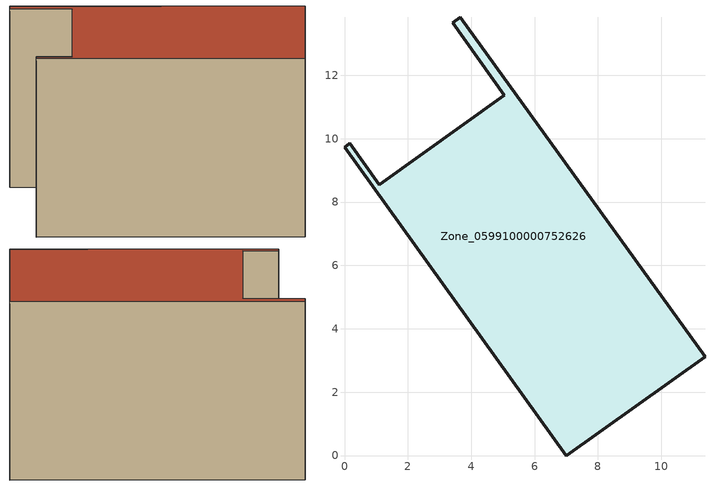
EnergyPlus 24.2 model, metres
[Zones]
Zone_0599100000752626
 floor ground (C_G): 5.04,11.37 3.42,13.66 3.66,13.83 11.38,3.12 7,0 0,9.74 0.17,9.86 1.09,8.54 z0
 wall outside (C_F): 11.38,3.12 3.66,13.83 3.42,13.66 5.04,11.37 1.09,8.54 0.17,9.86 0,9.74 7,0 11.38,3.12 z0:8.83
 roof outside (C_R): 7,0 11.38,3.12 3.66,13.83 3.42,13.66 5.04,11.37 1.09,8.54 0.17,9.86 0,9.74 z8.83
[BUILDING]
Pand.0599100000752626: North Axis=0; Terrain=City; Loads Convergence Tolerance Value=0.04; Temperature Convergence Tolerance Value=0.4; Solar Distribution=FullExterior; Maximum Number of Warmup Days=25; Minimum Number of Warmup Days=1
[Site:Location]
Rotterdam.The.Hague.AP_ZH_NLD Design_Conditions: Latitude=51.96; Longitude=4.45; Time Zone=1; Elevation=-4.5
[SITE:GROUNDTEMPERATURE:BUILDINGSURFACE]
18, 18, 18, 18, 18, 18, 18, 18, 18, 18, 18, 18
[MATERIAL] Thermal Absorptance=0.9; Solar Absorptance=0.7; Visible Absorptance=0.7
Name | Roughness | Thickness | Conductivity | Density | Specific Heat
G.TI.2006-2014 | MediumSmooth | 0.15 | 0.06 | 540 | 1210
F.TI.2006-2014 | Rough | 0.3 | 0.12 | 1920 | 840
R.TI.2006-2014 | MediumRough | 0.2 | 0.08 | 1500 | 1000
[CONSTRUCTION]
C_G: G.TI.2006-2014
C_F: F.TI.2006-2014
C_R: R.TI.2006-2014
[ZONE]
Zone_0599100000752626: Type=1; Multiplier=1; Ceiling Height=Autocalculate; Volume=Autocalculate; Floor Area=autocalculate; Part of Total Floor Area=Yes
[ZONEINFILTRATION:DESIGNFLOWRATE]
Infil_Zone_0599100000752626: Zone or ZoneList or Space or SpaceList=Zone_0599100000752626; Schedule=AlwaysOn; Design Flow Rate Calculation Method=Flow/Area; Flow Rate per Floor Area=0.0015; Constant Term Coefficient=1; Temperature Term Coefficient=0; Velocity Term Coefficient=0; Velocity Squared Term Coefficient=0
[HVACTEMPLATE:ZONE:IDEALLOADSAIRSYSTEM]
Zone_0599100000752626: Maximum Heating Supply Air Temperature=50; Minimum Cooling Supply Air Temperature=13; Maximum Heating Supply Air Humidity Ratio=0.0156; Minimum Cooling Supply Air Humidity Ratio=0.0077; Heating Limit=NoLimit; Cooling Limit=NoLimit; Dehumidification Control Type=ConstantSensibleHeatRatio; Cooling Sensible Heat Ratio=0.7; Dehumidification Setpoint=60; Humidification Control Type=None; Humidification Setpoint=30; Outdoor Air Method=None; Outdoor Air Flow Rate per Person=0.00944; Outdoor Air Flow Rate per Zone Floor Area=0; Outdoor Air Flow Rate per Zone=0; Demand Controlled Ventilation Type=None; Outdoor Air Economizer Type=NoEconomizer; Heat Recovery Type=None; Sensible Heat Recovery Effectiveness=0.7; Latent Heat Recovery Effectiveness=0.65
[ZONECONTROL:THERMOSTAT]
ThermostatControl_Zone_0599100000752626: Zone or ZoneList=Zone_0599100000752626; Control Type Schedule=DualSetpointControlType; Control 1=Thermostat_Zone_0599100000752626; Temperature Difference Between Cutout And Setpoint=0
[THERMOSTATSETPOINT:DUALSETPOINT]
Thermostat_Zone_0599100000752626: Heating Setpoint Temperature Schedule=HeatingSetpoint_Zone_0599100000752626; Cooling Setpoint Temperature Schedule=CoolingSetpoint_Zone_0599100000752626
[SCHEDULE:COMPACT]
HeatingSetpoint_Zone_0599100000752626: Through: 12/31, For: AllDays, Until: 24:00, 21
CoolingSetpoint_Zone_0599100000752626: Through: 12/31, For: AllDays, Until: 24:00, 24
DualSetpointControlType: Through: 12/31, For: AllDays, Until: 24:00, 4
AlwaysOn: Through: 12/31, For: AllDays, Until: 24:00, 1
